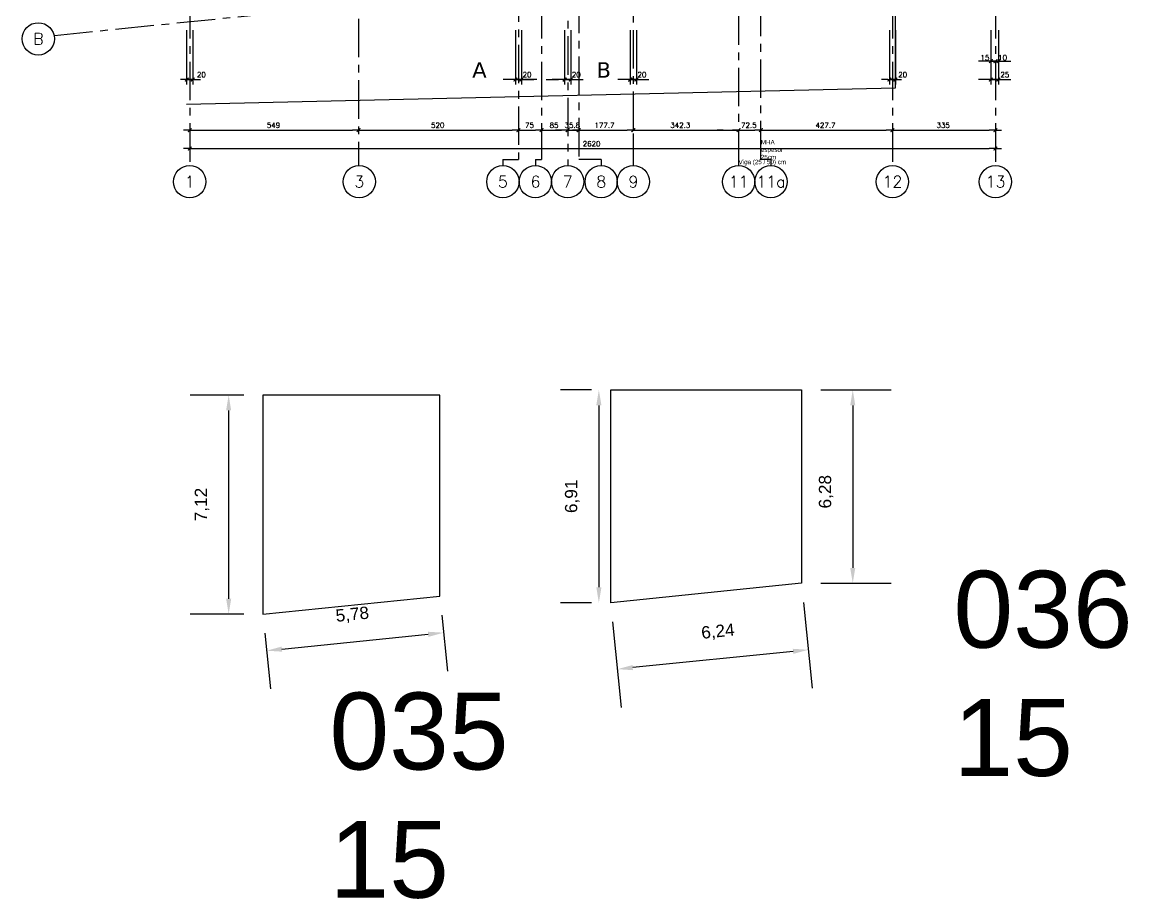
# Model space of a CAD drawing. Header units: millimetres. Extents: x 0 to 223, y -18 to 76.
# Drawn here: x 0.06 to 36.02, y -18.16 to 10.33 of the extents above; entities that cross this region are included whole.
import ezdxf
from ezdxf.enums import TextEntityAlignment as Align

# ---------------------------------------------------------------- set-up
doc = ezdxf.new("R2010")
doc.units = ezdxf.units.MM
doc.linetypes.add('CENTER', pattern=[2, 1.25, -0.25, 0.25, -0.25])
for name, color, linetype in [('06', 6, 'Continuous'), ('Capa1', 8, 'Continuous'), ('COTAS', 1, 'Continuous'), ('Cotas2', 1, 'Continuous'), ('EJES', 1, 'CENTER'), ('LOSAS', 7, 'Continuous'), ('Textos', 2, 'Continuous')]:
    doc.layers.add(name, color=color, linetype=linetype)
doc.styles.add('ROMAND', font='romand', dxfattribs={"height": 31.5})
doc.styles.add('ROMANS', font='romans.shx', dxfattribs={"height": 16.875})
doc.styles.get("Standard").update_dxf_attribs({"font": 'arial.ttf'})
doc.dimstyles.new('ISO-25', dxfattribs={"dimtxt": 2.5, "dimasz": 2.5, "dimexe": 1.25, "dimexo": 0.625, "dimtad": 1, "dimtxsty": 'Standard', "dimcen": 2.5, "dimadec": 0, "dimazin": 0, "dimtfac": 1, "dimtmove": 0, "dimatfit": 3, "dimfxl": 1, "dimarcsym": 0})

# ---------------------------------------------------------------- blocks, each defined once
blk = doc.blocks.new('EJE-1')
at = {"color": 3, "linetype": 'Continuous'}
blk.add_circle((0, 0), 35, dxfattribs=at)
at = {"color": 5, "linetype": 'Continuous', "style": 'ROMAND'}
blk.add_attdef('0', text='', height=25, dxfattribs=at).set_placement((0.2, 0), align=Align.MIDDLE)
blk = doc.blocks.new('*D348')
at = {"layer": 'Defpoints', "color": 0, "transparency": 16777216}
for p in [(25.412, -1.624), (25.412, -7.906), (27.075, -7.906)]:
    blk.add_point(p, dxfattribs=at)
at = {"layer": 'LOSAS', "color": 0, "lineweight": -2, "transparency": 16777216}
for p, q in [((26.037, -1.624), (28.325, -1.624)), ((27.075, -2.124), (27.075, -7.406)), ((26.037, -7.906), (28.325, -7.906))]:
    blk.add_line(p, q, dxfattribs=at)
at = {"layer": 'LOSAS', "color": 0, "transparency": 16777216}
for points in [[(26.992, -2.124), (27.158, -2.124), (27.075, -1.624)], [(26.992, -7.406), (27.158, -7.406), (27.075, -7.906)]]:
    blk.add_solid(points, dxfattribs=at)
at = {"layer": 'LOSAS', "color": 0, "transparency": 16777216, "insert": (26.21, -4.931), "char_height": 0.4, "attachment_point": 5, "rotation": 90}
blk.add_mtext('6,28', dxfattribs=at)
blk = doc.blocks.new('*D349')
at = {"layer": 'Defpoints', "color": 0, "transparency": 16777216}
for p in [(25.412, -7.906), (19.204, -8.536), (19.423, -10.696)]:
    blk.add_point(p, dxfattribs=at)
at = {"layer": 'LOSAS', "color": 0, "lineweight": -2, "transparency": 16777216}
for p, q in [((25.475, -8.528), (25.757, -11.31)), ((19.267, -9.158), (19.549, -11.94)), ((25.133, -10.117), (19.92, -10.646))]:
    blk.add_line(p, q, dxfattribs=at)
at = {"layer": 'LOSAS', "color": 0, "transparency": 16777216}
for points in [[(25.125, -10.034), (25.142, -10.2), (25.631, -10.067)], [(19.912, -10.563), (19.928, -10.729), (19.423, -10.696)]]:
    blk.add_solid(points, dxfattribs=at)
at = {"layer": 'LOSAS', "color": 0, "transparency": 16777216, "insert": (22.694, -9.495), "char_height": 0.4, "attachment_point": 5, "rotation": 5.7918}
blk.add_mtext('6,24', dxfattribs=at)
blk = doc.blocks.new('*D350')
at = {"layer": 'Defpoints', "color": 0, "transparency": 16777216}
for p in [(19.204, -1.624), (18.819, -8.536), (19.204, -8.536)]:
    blk.add_point(p, dxfattribs=at)
at = {"layer": 'LOSAS', "color": 0, "lineweight": -2, "transparency": 16777216}
for p, q in [((18.579, -1.624), (17.569, -1.624)), ((18.819, -2.124), (18.819, -8.036)), ((18.579, -8.536), (17.569, -8.536))]:
    blk.add_line(p, q, dxfattribs=at)
at = {"layer": 'LOSAS', "color": 0, "transparency": 16777216}
for points in [[(18.736, -2.124), (18.903, -2.124), (18.819, -1.624)], [(18.736, -8.036), (18.903, -8.036), (18.819, -8.536)]]:
    blk.add_solid(points, dxfattribs=at)
at = {"layer": 'LOSAS', "color": 0, "transparency": 16777216, "insert": (17.954, -5.08), "char_height": 0.4, "attachment_point": 5, "rotation": 90}
blk.add_mtext('6,91', dxfattribs=at)
blk = doc.blocks.new('*D352')
at = {"layer": 'Defpoints', "color": 0, "transparency": 16777216}
for p in [(13.647, -8.323), (7.896, -8.906), (13.768, -9.512)]:
    blk.add_point(p, dxfattribs=at)
at = {"layer": 'LOSAS', "color": 0, "lineweight": -2, "transparency": 16777216}
for p, q in [((13.71, -8.945), (13.894, -10.756)), ((7.959, -9.528), (8.142, -11.339)), ((8.514, -10.045), (13.27, -9.563))]:
    blk.add_line(p, q, dxfattribs=at)
at = {"layer": 'LOSAS', "color": 0, "transparency": 16777216}
for points in [[(13.262, -9.48), (13.279, -9.646), (13.768, -9.512)], [(8.505, -9.962), (8.522, -10.128), (8.016, -10.096)]]:
    blk.add_solid(points, dxfattribs=at)
at = {"layer": 'LOSAS', "color": 0, "transparency": 16777216, "insert": (10.805, -8.943), "char_height": 0.4, "attachment_point": 5, "rotation": 5.7917}
blk.add_mtext('5,78', dxfattribs=at)
blk = doc.blocks.new('*D353')
at = {"layer": 'Defpoints', "color": 0, "transparency": 16777216}
for p in [(7.896, -1.79), (6.781, -8.906), (7.896, -8.906)]:
    blk.add_point(p, dxfattribs=at)
at = {"layer": 'LOSAS', "color": 0, "lineweight": -2, "transparency": 16777216}
for p, q in [((7.271, -1.79), (5.531, -1.79)), ((6.781, -2.29), (6.781, -8.406)), ((7.271, -8.906), (5.531, -8.906))]:
    blk.add_line(p, q, dxfattribs=at)
at = {"layer": 'LOSAS', "color": 0, "transparency": 16777216}
for points in [[(6.698, -2.29), (6.864, -2.29), (6.781, -1.79)], [(6.698, -8.406), (6.864, -8.406), (6.781, -8.906)]]:
    blk.add_solid(points, dxfattribs=at)
at = {"layer": 'LOSAS', "color": 0, "transparency": 16777216, "insert": (5.915, -5.348), "char_height": 0.4, "attachment_point": 5, "rotation": 90}
blk.add_mtext('7,12', dxfattribs=at)

msp = doc.modelspace()

# ---------------------------------------------------------------- linework, layer by layer
at = {"color": 2}
for points in [[(31.5649, 9.061), (31.3649, 9.061)], [(31.7149, 9.061), (31.5149, 9.061)], [(31.7149, 9.061), (31.5149, 9.061)], [(31.5649, 9.061), (31.7649, 9.061)], [(31.8149, 9.061), (31.6149, 9.061)], [(31.7149, 9.061), (31.9149, 9.061)], [(31.7149, 9.061), (31.9149, 9.061)], [(31.8149, 9.061), (32.0149, 9.061)], [(5.4149, 8.461), (5.2149, 8.461)], [(5.4149, 8.461), (5.6149, 8.461)], [(5.6649, 8.461), (5.4649, 8.461)], [(5.6649, 8.461), (5.8649, 8.461)], [(16.1049, 8.461), (15.9049, 8.461)], [(16.3049, 8.461), (16.1049, 8.461)], [(16.1049, 8.461), (16.3049, 8.461)], [(16.3049, 8.461), (16.5049, 8.461)], [(16.805, 8.461), (16.605, 8.461)], [(17.105, 8.461), (17.305, 8.461)], [(17.7049, 8.461), (17.5049, 8.461)], [(17.9049, 8.461), (17.7049, 8.461)], [(17.7049, 8.461), (17.9049, 8.461)], [(17.9049, 8.461), (18.1049, 8.461)], [(19.8399, 8.461), (19.6399, 8.461)], [(20.0399, 8.461), (19.8399, 8.461)], [(19.8399, 8.461), (20.0399, 8.461)], [(20.0399, 8.461), (20.2399, 8.461)], [(28.2149, 8.461), (28.0149, 8.461)], [(28.2149, 8.461), (28.4149, 8.461)], [(28.4649, 8.461), (28.2649, 8.461)], [(28.4649, 8.461), (28.6649, 8.461)], [(31.5649, 8.461), (31.3649, 8.461)], [(31.5649, 8.461), (31.7649, 8.461)], [(31.8149, 8.461), (31.6149, 8.461)], [(31.8149, 8.461), (32.0149, 8.461)], [(5.5149, 6.8168), (5.3149, 6.8168)], [(5.5149, 6.8168), (5.7149, 6.8168)], [(11.0049, 6.8168), (10.8049, 6.8168)], [(11.0049, 6.8168), (10.8049, 6.8168)], [(11.0049, 6.8168), (11.2049, 6.8168)], [(11.0049, 6.8168), (11.2049, 6.8168)], [(16.2049, 6.8168), (16.0049, 6.8168)], [(16.2049, 6.8168), (16.0049, 6.8168)], [(16.2049, 6.8168), (16.4049, 6.8168)], [(16.2049, 6.8168), (16.4049, 6.8168)], [(16.955, 6.8168), (16.755, 6.8168)], [(16.955, 6.8168), (16.755, 6.8168)], [(16.955, 6.8168), (17.155, 6.8168)], [(16.955, 6.8168), (17.155, 6.8168)], [(17.8049, 6.8168), (17.6049, 6.8168)], [(17.8049, 6.8168), (17.6049, 6.8168)], [(17.8049, 6.8168), (18.0049, 6.8168)], [(17.8049, 6.8168), (18.0049, 6.8168)], [(18.1631, 6.8168), (17.9631, 6.8168)], [(18.1631, 6.8168), (17.9631, 6.8168)], [(18.1631, 6.8168), (18.3631, 6.8168)], [(18.1631, 6.8168), (18.3631, 6.8168)], [(19.9399, 6.8168), (19.7399, 6.8168)], [(19.9399, 6.8168), (19.7399, 6.8168)], [(19.9399, 6.8168), (20.1399, 6.8168)], [(19.9399, 6.8168), (20.1399, 6.8168)], [(23.063, 6.8168), (23.263, 6.8168)], [(23.063, 6.8168), (23.263, 6.8168)], [(23.363, 6.8168), (23.163, 6.8168)], [(23.363, 6.8168), (23.163, 6.8168)], [(23.363, 6.8168), (23.563, 6.8168)], [(23.363, 6.8168), (23.563, 6.8168)], [(24.0878, 6.8168), (23.8878, 6.8168)], [(24.0878, 6.8168), (23.8878, 6.8168)], [(24.0878, 6.8168), (24.2878, 6.8168)], [(24.0878, 6.8168), (24.2878, 6.8168)], [(28.3649, 6.8168), (28.1649, 6.8168)], [(28.3649, 6.8168), (28.1649, 6.8168)], [(28.3649, 6.8168), (28.5649, 6.8168)], [(28.3649, 6.8168), (28.5649, 6.8168)], [(31.7149, 6.8168), (31.5149, 6.8168)], [(31.7149, 6.8168), (31.9149, 6.8168)], [(5.5149, 6.2168), (5.3149, 6.2168)], [(5.5149, 6.2168), (5.7149, 6.2168)], [(31.7149, 6.2168), (31.5149, 6.2168)], [(31.7149, 6.2168), (31.9149, 6.2168)]]:
    msp.add_lwpolyline(points, dxfattribs=at)
at = {"color": 2, "const_width": 0.04}
for points in [[(31.5049, 9.001), (31.6249, 9.121)], [(31.7749, 9.121), (31.6549, 9.001)], [(31.6549, 9.001), (31.7749, 9.121)], [(31.8749, 9.121), (31.7549, 9.001)], [(5.3549, 8.401), (5.4749, 8.521)], [(5.6749, 8.521), (5.5549, 8.401)], [(16.0449, 8.401), (16.1649, 8.521)], [(16.3649, 8.521), (16.2449, 8.401)], [(17.6449, 8.401), (17.7649, 8.521)], [(17.9649, 8.521), (17.8449, 8.401)], [(19.7799, 8.401), (19.8999, 8.521)], [(20.0999, 8.521), (19.9799, 8.401)], [(28.2049, 8.401), (28.3249, 8.521)], [(28.5249, 8.521), (28.4049, 8.401)], [(31.5049, 8.401), (31.6249, 8.521)], [(31.8749, 8.521), (31.7549, 8.401)], [(5.5749, 6.8768), (5.4549, 6.7568)], [(11.0649, 6.8768), (10.9449, 6.7568)], [(10.9449, 6.7568), (11.0649, 6.8768)], [(16.2649, 6.8768), (16.1449, 6.7568)], [(16.1449, 6.7568), (16.2649, 6.8768)], [(16.895, 6.7568), (17.015, 6.8768)], [(17.015, 6.8768), (16.895, 6.7568)], [(17.7449, 6.7568), (17.8649, 6.8768)], [(17.7449, 6.7568), (17.8649, 6.8768)], [(18.2231, 6.8768), (18.1031, 6.7568)], [(18.2231, 6.8768), (18.1031, 6.7568)], [(19.8799, 6.7568), (19.9999, 6.8768)], [(19.9999, 6.8768), (19.8799, 6.7568)], [(23.423, 6.8768), (23.303, 6.7568)], [(23.423, 6.8768), (23.303, 6.7568)], [(24.0278, 6.7568), (24.1478, 6.8768)], [(24.1478, 6.8768), (24.0278, 6.7568)], [(28.4249, 6.8768), (28.3049, 6.7568)], [(28.3049, 6.7568), (28.4249, 6.8768)], [(31.6549, 6.7568), (31.7749, 6.8768)], [(5.5749, 6.2768), (5.4549, 6.1568)], [(31.6549, 6.1568), (31.7749, 6.2768)]]:
    msp.add_lwpolyline(points, dxfattribs=at)
at = {"layer": 'Capa1'}
for p, q in [((28.4649, 8.1928), (28.4649, 18.5273)), ((5.4149, 7.6628), (28.4649, 8.1928)), ((5.4149, 7.6628), (28.4649, 8.1928))]:
    msp.add_line(p, q, dxfattribs=at)
at = {"layer": 'COTAS', "color": 2}
for p, q in [((31.3649, 9.061), (31.1649, 9.061)), ((31.5149, 9.061), (31.3149, 9.061)), ((31.5649, 9.061), (31.7149, 9.061)), ((31.7149, 9.061), (31.8149, 9.061)), ((31.9149, 9.061), (32.1149, 9.061)), ((32.0149, 9.061), (32.2149, 9.061)), ((5.6649, 8.461), (5.4149, 8.461)), ((15.9049, 8.461), (15.7049, 8.461)), ((16.1049, 8.461), (16.3049, 8.461)), ((16.605, 8.461), (16.405, 8.461)), ((16.5049, 8.461), (16.7049, 8.461)), ((17.5049, 8.461), (17.3049, 8.461)), ((17.305, 8.461), (17.505, 8.461)), ((17.7049, 8.461), (17.9049, 8.461)), ((18.1049, 8.461), (18.3049, 8.461)), ((19.6399, 8.461), (19.4399, 8.461)), ((19.8399, 8.461), (20.0399, 8.461)), ((20.2399, 8.461), (20.4399, 8.461)), ((28.2149, 8.461), (28.4649, 8.461)), ((31.3649, 8.461), (31.1649, 8.461)), ((31.5649, 8.461), (31.8149, 8.461)), ((32.0149, 8.461), (32.2149, 8.461)), ((5.7149, 6.8168), (10.8049, 6.8168)), ((11.2049, 6.8168), (16.0049, 6.8168)), ((16.4049, 6.8168), (16.755, 6.8168)), ((17.155, 6.8168), (17.6049, 6.8168)), ((17.6049, 6.8168), (17.4049, 6.8168)), ((17.8049, 6.8168), (18.1631, 6.8168)), ((18.3631, 6.8168), (18.5631, 6.8168)), ((18.3631, 6.8168), (19.7399, 6.8168)), ((20.1399, 6.8168), (22.863, 6.8168)), ((22.863, 6.8168), (22.663, 6.8168)), ((22.863, 6.8168), (23.1123, 6.8168)), ((23.063, 6.8168), (23.363, 6.8168)), ((23.563, 6.8168), (23.8878, 6.8168)), ((23.563, 6.8168), (23.763, 6.8168)), ((24.2878, 6.8168), (28.1649, 6.8168)), ((28.5649, 6.8168), (31.5149, 6.8168)), ((5.7149, 6.2168), (31.5149, 6.2168))]:
    msp.add_line(p, q, dxfattribs=at)
at = {"layer": 'Cotas2'}
for p, q in [((5.4149, 10.061), (5.4149, 8.2976)), ((5.6149, 10.061), (5.6149, 8.2976)), ((16.1049, 10.061), (16.1049, 8.2976)), ((16.3049, 10.061), (16.3049, 8.2976)), ((17.7049, 10.061), (17.7049, 8.2976)), ((17.9049, 10.061), (17.9049, 8.2976)), ((19.8399, 10.061), (19.8399, 8.2976)), ((20.0399, 10.061), (20.0399, 8.2976)), ((28.2649, 10.061), (28.2649, 8.2976)), ((28.4649, 10.061), (28.4649, 8.2976)), ((31.5649, 10.061), (31.5649, 8.2976)), ((31.8149, 10.061), (31.8149, 8.2976))]:
    msp.add_line(p, q, dxfattribs=at)
at = {"layer": 'EJES'}
for p, q in [((5.5149, 61.0427), (5.5149, 5.6668)), ((16.955, 61.0427), (16.955, 5.8668)), ((23.363, 60.8427), (23.363, 5.6668)), ((24.0878, 5.8668), (24.0878, 60.8427)), ((28.3649, 61.0427), (28.3649, 5.6668)), ((31.7149, 61.0427), (31.7149, 5.6668)), ((11.0049, 38.4387), (11.0049, 5.6668)), ((17.8049, 29.8686), (17.8049, 5.6668)), ((16.2049, 29.5903), (16.2049, 5.8668)), ((18.1631, 29.216), (18.1631, 5.8668)), ((19.9399, 26.0705), (19.9399, 6.711)), ((1.1149, 9.8972), (35.6685, 13.402)), ((19.9399, 6.711), (19.9399, 5.6668)), ((15.6972, 5.8668), (16.2049, 5.8668)), ((15.6972, 5.8668), (15.6972, 5.6668)), ((16.7549, 5.8668), (16.955, 5.8668)), ((16.7549, 5.8668), (16.7549, 5.6668)), ((18.894, 5.8668), (18.1631, 5.8668)), ((18.894, 5.8668), (18.894, 5.6668)), ((24.413, 5.8668), (24.0878, 5.8668)), ((24.413, 5.8668), (24.413, 5.6668))]:
    msp.add_line(p, q, dxfattribs=at)
at = {"layer": 'LOSAS'}
for points in [[(13.6457, -3.9253), (13.6457, -1.7904), (7.8956, -1.7904), (7.8956, -8.9065), (13.6472, -8.3231), (13.6457, -3.9253)], [(19.2035, -4.1637), (19.2035, -1.6237), (25.4116, -1.6237), (25.4116, -7.9065), (19.2035, -8.5361), (19.2035, -4.1637)]]:
    msp.add_lwpolyline(points, dxfattribs=at)

# ---------------------------------------------------------------- block references
at = {"xscale": 0.0150000000003274, "yscale": 0.0150000000003274, "zscale": 0.0150000000003274}
for p, values in [((0.5899, 9.783), {'0': 'B'}), ((5.5149, 5.1418), {'0': '1'}), ((11.0273, 5.1423), {'0': '3'}), ((15.6973, 5.1418), {'0': '5'}), ((16.7549, 5.1418), {'0': '6'}), ((17.8049, 5.1418), {'0': '7'}), ((18.894, 5.1418), {'0': '8'}), ((19.9399, 5.1418), {'0': '9'}), ((23.363, 5.1418), {'0': '11'}), ((24.413, 5.1418), {'0': '11a'}), ((28.3649, 5.1418), {'0': '12'}), ((31.7149, 5.1418), {'0': '13'})]:
    msp.add_blockref('EJE-1', p, dxfattribs=at).add_auto_attribs(values)

# ---------------------------------------------------------------- texts
at = {"layer": '06', "color": 3, "style": 'ROMANS'}
for s, p in [('15', (31.228, 9.0881)), ('10', (31.8025, 9.0881)), ('20', (5.7506, 8.536)), ('20', (16.3406, 8.536)), ('20', (17.9398, 8.536)), ('20', (20.0748, 8.536)), ('20', (28.5568, 8.536)), ('25', (31.8766, 8.536)), ('549', (8.0228, 6.8918)), ('520', (13.3638, 6.8918)), ('75', (16.4192, 6.8918)), ('85', (17.2192, 6.8918)), ('35.8', (17.7027, 6.8918)), ('177.7', (18.6778, 6.8918)), ('342.3', (21.1398, 6.8918)), ('72.5', (23.4441, 6.8918)), ('427.7', (25.8647, 6.8918)), ('335', (29.7988, 6.8918)), ('2620', (18.2934, 6.2918))]:
    msp.add_text(s, height=0.16875, dxfattribs=at).set_placement(p)
at = {"layer": 'Capa1', "char_height": 0.144975, "attachment_point": 1}
for s, width, insert in [('MHA espesor 25cm', 1.208581, (24.0878, 6.4981)), ('\\A1;Viga (25 / 50) cm', 1.621655, (23.363, 5.8569))]:
    msp.add_mtext_dynamic_manual_height_columns(s, width=width, gutter_width=0.7249, heights=[0], dxfattribs=dict(at, insert=insert))
at = {"layer": 'LOSAS', "char_height": 2.5, "attachment_point": 1}
for s, insert in [('036\\P15', (30.3487, -7.4991)), ('035\\P15', (10.0581, -11.4566))]:
    msp.add_mtext_dynamic_manual_height_columns(s, width=1.238276, gutter_width=12.5, heights=[0], dxfattribs=dict(at, insert=insert))
at = {"layer": 'Textos', "char_height": 0.5, "width": 1.354898, "attachment_point": 1, "rotation": 359.74864}
for s, insert in [('{\\fVerdana|b0|i0|c0|p34;A}', (14.7025, 9.0253)), ('{\\fVerdana|b0|i0|c0|p34;B}', (18.7422, 9.0253))]:
    msp.add_mtext(s, dxfattribs=dict(at, insert=insert))

# ---------------------------------------------------------------- dimensions: what is measured, and where the dimension line sits
at = {"layer": 'LOSAS'}
for base, p1, p2, picture, middle in [((6.7808, -8.9065), (7.8956, -1.7904), (7.8956, -8.9065), '*D353', (5.9155, -5.3484)), ((18.8192, -8.5361), (19.2035, -1.6237), (19.2035, -8.5361), '*D350', (17.9539, -5.0799))]:
    dim = msp.add_linear_dim(base=base, p1=p1, p2=p2, angle=90, dimstyle='ISO-25', override={"dimtxt": 0.4, "dimasz": 0.5}, dxfattribs=at)
    dim.commit()
    dim.dimension.update_dxf_attribs({"geometry": picture, "text_midpoint": middle})
for base, p1, p2, angle, picture, middle in [((27.075, -7.9065), (25.4116, -1.6237), (25.4116, -7.9065), 270, '*D348', (27.075, -4.9311)), ((19.4226, -10.6963), (25.4116, -7.9065), (19.2035, -8.5361), 185.79176, '*D349', (22.7815, -10.3556))]:
    dim = msp.add_linear_dim(base=base, p1=p1, p2=p2, angle=angle, dimstyle='ISO-25', override={"dimtxt": 0.4, "dimasz": 0.5}, dxfattribs=at)
    dim.commit()
    dim.dimension.update_dxf_attribs({"geometry": picture, "text_midpoint": middle, "dimtype": 161})
dim = msp.add_aligned_dim(p1=(7.8956, -8.9065), p2=(13.6472, -8.3231), distance=-1.1953, dimstyle='ISO-25', override={"dimtxt": 0.4, "dimasz": 0.5}, dxfattribs=at)
dim.commit()
dim.dimension.update_dxf_attribs({"geometry": '*D352', "text_midpoint": (10.8047, -8.943)})

doc.saveas('drawing.dxf')
